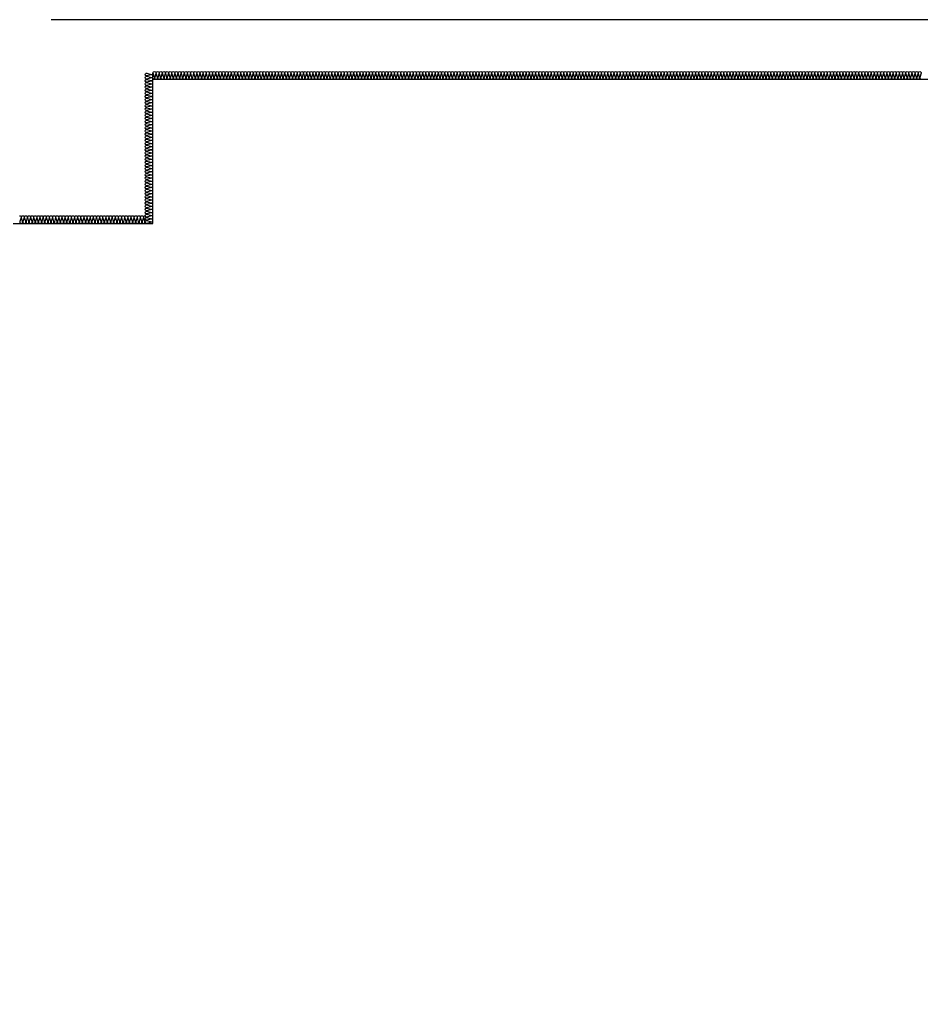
# Model space of a CAD drawing. Header units: millimetres. Extents: x 19868 to 801382, y -4805 to 85279.
# Drawn here: x 547738 to 553488, y 37414 to 43679 of the extents above; entities that cross this region are included whole.
import ezdxf

# ---------------------------------------------------------------- set-up
doc = ezdxf.new("R2010")
doc.units = ezdxf.units.MM
doc.header["$LTSCALE"] = 250
doc.layers.add('A-FIN', color=6, linetype='Continuous')
doc.layers.add('ISL', color=251, linetype='Continuous')

msp = doc.modelspace()

# ---------------------------------------------------------------- linework, layer by layer
at = {"layer": 'A-FIN'}
msp.add_line((547938.2, 43678.9), (575738.2, 43678.9), dxfattribs=at)
at = {"layer": 'ISL'}
msp.add_lwpolyline([(542738.2, 35028.9), (542788.2, 35028.9), (542788.2, 42428.9), (543588.2, 42428.9), (543588.2, 43348.9), (547688.2, 43348.9), (547688.2, 42378.9), (548588.2, 42378.9), (548588.2, 43298.9), (558488.2, 43298.9), (558488.2, 35028.9), (558538.2, 35028.9)], dxfattribs=at)
for points in [[(548588.2, 42378.9, 0.509267), (548576.1, 42387.8), (548550.3, 42380.1, -1.372593), (548550.3, 42397.8), (548576.1, 42390.1, 0.509267), (548588.2, 42398.9, 0.509267), (548576.1, 42407.8), (548550.3, 42400.1, -1.372593), (548550.3, 42417.8), (548576.1, 42410.1, 0.509267), (548588.2, 42418.9, 0.509267), (548576.1, 42427.8), (548550.3, 42420.1, -1.372593), (548550.3, 42437.8), (548576.1, 42430.1, 0.509267), (548588.2, 42438.9, 0.509267), (548576.1, 42447.8), (548550.3, 42440.1, -1.372593), (548550.3, 42457.8), (548576.1, 42450.1, 0.509267), (548588.2, 42458.9, 0.509267), (548576.1, 42467.8), (548550.3, 42460.1, -1.372593), (548550.3, 42477.8), (548576.1, 42470.1, 0.509267), (548588.2, 42478.9, 0.509267), (548576.1, 42487.8), (548550.3, 42480.1, -1.372593), (548550.3, 42497.8), (548576.1, 42490.1, 0.509267), (548588.2, 42498.9, 0.509267), (548576.1, 42507.8), (548550.3, 42500.1, -1.372593), (548550.3, 42517.8), (548576.1, 42510.1, 0.509267), (548588.2, 42518.9, 0.509267), (548576.1, 42527.8), (548550.3, 42520.1, -1.372593), (548550.3, 42537.8), (548576.1, 42530.1, 0.509267), (548588.2, 42538.9, 0.509267), (548576.1, 42547.8), (548550.3, 42540.1, -1.372593), (548550.3, 42557.8), (548576.1, 42550.1, 0.509267), (548588.2, 42558.9, 0.509267), (548576.1, 42567.8), (548550.3, 42560.1, -1.372593), (548550.3, 42577.8), (548576.1, 42570.1, 0.509267), (548588.2, 42578.9, 0.509267), (548576.1, 42587.8), (548550.3, 42580.1, -1.372593), (548550.3, 42597.8), (548576.1, 42590.1, 0.509267), (548588.2, 42598.9, 0.509267), (548576.1, 42607.8), (548550.3, 42600.1, -1.372593), (548550.3, 42617.8), (548576.1, 42610.1, 0.509267), (548588.2, 42618.9, 0.509267), (548576.1, 42627.8), (548550.3, 42620.1, -1.372593), (548550.3, 42637.8), (548576.1, 42630.1, 0.509267), (548588.2, 42638.9, 0.509267), (548576.1, 42647.8), (548550.3, 42640.1, -1.372593), (548550.3, 42657.8), (548576.1, 42650.1, 0.509267), (548588.2, 42658.9, 0.509267), (548576.1, 42667.8), (548550.3, 42660.1, -1.372593), (548550.3, 42677.8), (548576.1, 42670.1, 0.509267), (548588.2, 42678.9, 0.509267), (548576.1, 42687.8), (548550.3, 42680.1, -1.372593), (548550.3, 42697.8), (548576.1, 42690.1, 0.509267), (548588.2, 42698.9, 0.509267), (548576.1, 42707.8), (548550.3, 42700.1, -1.372593), (548550.3, 42717.8), (548576.1, 42710.1, 0.509267), (548588.2, 42718.9, 0.509267), (548576.1, 42727.8), (548550.3, 42720.1, -1.372593), (548550.3, 42737.8), (548576.1, 42730.1, 0.509267), (548588.2, 42738.9, 0.509267), (548576.1, 42747.8), (548550.3, 42740.1, -1.372593), (548550.3, 42757.8), (548576.1, 42750.1, 0.509267), (548588.2, 42758.9, 0.509267), (548576.1, 42767.8), (548550.3, 42760.1, -1.372593), (548550.3, 42777.8), (548576.1, 42770.1, 0.509267), (548588.2, 42778.9, 0.509267), (548576.1, 42787.8), (548550.3, 42780.1, -1.372593), (548550.3, 42797.8), (548576.1, 42790.1, 0.509267), (548588.2, 42798.9, 0.509267), (548576.1, 42807.8), (548550.3, 42800.1, -1.372593), (548550.3, 42817.8), (548576.1, 42810.1, 0.509267), (548588.2, 42818.9, 0.509267), (548576.1, 42827.8), (548550.3, 42820.1, -1.372593), (548550.3, 42837.8), (548576.1, 42830.1, 0.509267), (548588.2, 42838.9, 0.509267), (548576.1, 42847.8), (548550.3, 42840.1, -1.372593), (548550.3, 42857.8), (548576.1, 42850.1, 0.509267), (548588.2, 42858.9, 0.509267), (548576.1, 42867.8), (548550.3, 42860.1, -1.372593), (548550.3, 42877.8), (548576.1, 42870.1, 0.509267), (548588.2, 42878.9, 0.509267), (548576.1, 42887.8), (548550.3, 42880.1, -1.372593), (548550.3, 42897.8), (548576.1, 42890.1, 0.509267), (548588.2, 42898.9, 0.509267), (548576.1, 42907.8), (548550.3, 42900.1, -1.372593), (548550.3, 42917.8), (548576.1, 42910.1, 0.509267), (548588.2, 42918.9, 0.509267), (548576.1, 42927.8), (548550.3, 42920.1, -1.372593), (548550.3, 42937.8), (548576.1, 42930.1, 0.509267), (548588.2, 42938.9, 0.509267), (548576.1, 42947.8), (548550.3, 42940.1, -1.372593), (548550.3, 42957.8), (548576.1, 42950.1, 0.509267), (548588.2, 42958.9, 0.509267), (548576.1, 42967.8), (548550.3, 42960.1, -1.372593), (548550.3, 42977.8), (548576.1, 42970.1, 0.509267), (548588.2, 42978.9, 0.509267), (548576.1, 42987.8), (548550.3, 42980.1, -1.372593), (548550.3, 42997.8), (548576.1, 42990.1, 0.509267), (548588.2, 42998.9, 0.509267), (548576.1, 43007.8), (548550.3, 43000.1, -1.372593), (548550.3, 43017.8), (548576.1, 43010.1, 0.509267), (548588.2, 43018.9, 0.509267), (548576.1, 43027.8), (548550.3, 43020.1, -1.372593), (548550.3, 43037.8), (548576.1, 43030.1, 0.509267), (548588.2, 43038.9, 0.509267), (548576.1, 43047.8), (548550.3, 43040.1, -1.372593), (548550.3, 43057.8), (548576.1, 43050.1, 0.509267), (548588.2, 43058.9, 0.509267), (548576.1, 43067.8), (548550.3, 43060.1, -1.372593), (548550.3, 43077.8), (548576.1, 43070.1, 0.509267), (548588.2, 43078.9, 0.509267), (548576.1, 43087.8), (548550.3, 43080.1, -1.372593), (548550.3, 43097.8), (548576.1, 43090.1, 0.509267), (548588.2, 43098.9, 0.509267), (548576.1, 43107.8), (548550.3, 43100.1, -1.372593), (548550.3, 43117.8), (548576.1, 43110.1, 0.509267), (548588.2, 43118.9, 0.509267), (548576.1, 43127.8), (548550.3, 43120.1, -1.372593), (548550.3, 43137.8), (548576.1, 43130.1, 0.509267), (548588.2, 43138.9, 0.509267), (548576.1, 43147.8), (548550.3, 43140.1, -1.372593), (548550.3, 43157.8), (548576.1, 43150.1, 0.509267), (548588.2, 43158.9, 0.509267), (548576.1, 43167.8), (548550.3, 43160.1, -1.372593), (548550.3, 43177.8), (548576.1, 43170.1, 0.509267), (548588.2, 43178.9, 0.509267), (548576.1, 43187.8), (548550.3, 43180.1, -1.372593), (548550.3, 43197.8), (548576.1, 43190.1, 0.509267), (548588.2, 43198.9, 0.509267), (548576.1, 43207.8), (548550.3, 43200.1, -1.372593), (548550.3, 43217.8), (548576.1, 43210.1, 0.509267), (548588.2, 43218.9, 0.509267), (548576.1, 43227.8), (548550.3, 43220.1, -1.372593), (548550.3, 43237.8), (548576.1, 43230.1, 0.509267), (548588.2, 43238.9, 0.509267), (548576.1, 43247.8), (548550.3, 43240.1, -1.372593), (548550.3, 43257.8), (548576.1, 43250.1, 0.509267), (548588.2, 43258.9, 0.509267), (548576.1, 43267.8), (548550.3, 43260.1, -1.372593), (548550.3, 43277.8), (548576.1, 43270.1, 0.509267), (548588.2, 43278.9, 0.509267), (548576.1, 43287.8), (548550.3, 43280.1, -1.372593), (548550.3, 43297.8), (548576.1, 43290.1, 0.509267), (548588.2, 43298.9, 0.509267), (548576.1, 43307.8), (548550.3, 43300.1, -1.372593), (548550.3, 43317.8), (548576.1, 43310.1, 0.509267), (548588.2, 43318.9, 0.509267), (548576.1, 43327.8), (548550.3, 43320.1, -1.372593), (548550.3, 43337.8), (548576.1, 43330.1, 0.509267), (548588.2, 43338.9)], [(548588.2, 43298.9, 0.509267), (548597.1, 43311.1), (548589.4, 43336.8, -1.372593), (548607.1, 43336.8), (548599.4, 43311.1, 0.509267), (548608.2, 43298.9, 0.509267), (548617.1, 43311.1), (548609.4, 43336.8, -1.372593), (548627.1, 43336.8), (548619.4, 43311.1, 0.509267), (548628.2, 43298.9, 0.509267), (548637.1, 43311.1), (548629.4, 43336.8, -1.372593), (548647.1, 43336.8), (548639.4, 43311.1, 0.509267), (548648.2, 43298.9, 0.509267), (548657.1, 43311.1), (548649.4, 43336.8, -1.372593), (548667.1, 43336.8), (548659.4, 43311.1, 0.509267), (548668.2, 43298.9, 0.509267), (548677.1, 43311.1), (548669.4, 43336.8, -1.372593), (548687.1, 43336.8), (548679.4, 43311.1, 0.509267), (548688.2, 43298.9, 0.509267), (548697.1, 43311.1), (548689.4, 43336.8, -1.372593), (548707.1, 43336.8), (548699.4, 43311.1, 0.509267), (548708.2, 43298.9, 0.509267), (548717.1, 43311.1), (548709.4, 43336.8, -1.372593), (548727.1, 43336.8), (548719.4, 43311.1, 0.509267), (548728.2, 43298.9, 0.509267), (548737.1, 43311.1), (548729.4, 43336.8, -1.372593), (548747.1, 43336.8), (548739.4, 43311.1, 0.509267), (548748.2, 43298.9, 0.509267), (548757.1, 43311.1), (548749.4, 43336.8, -1.372593), (548767.1, 43336.8), (548759.4, 43311.1, 0.509267), (548768.2, 43298.9, 0.509267), (548777.1, 43311.1), (548769.4, 43336.8, -1.372593), (548787.1, 43336.8), (548779.4, 43311.1, 0.509267), (548788.2, 43298.9, 0.509267), (548797.1, 43311.1), (548789.4, 43336.8, -1.372593), (548807.1, 43336.8), (548799.4, 43311.1, 0.509267), (548808.2, 43298.9, 0.509267), (548817.1, 43311.1), (548809.4, 43336.8, -1.372593), (548827.1, 43336.8), (548819.4, 43311.1, 0.509267), (548828.2, 43298.9, 0.509267), (548837.1, 43311.1), (548829.4, 43336.8, -1.372593), (548847.1, 43336.8), (548839.4, 43311.1, 0.509267), (548848.2, 43298.9, 0.509267), (548857.1, 43311.1), (548849.4, 43336.8, -1.372593), (548867.1, 43336.8), (548859.4, 43311.1, 0.509267), (548868.2, 43298.9, 0.509267), (548877.1, 43311.1), (548869.4, 43336.8, -1.372593), (548887.1, 43336.8), (548879.4, 43311.1, 0.509267), (548888.2, 43298.9, 0.509267), (548897.1, 43311.1), (548889.4, 43336.8, -1.372593), (548907.1, 43336.8), (548899.4, 43311.1, 0.509267), (548908.2, 43298.9, 0.509267), (548917.1, 43311.1), (548909.4, 43336.8, -1.372593), (548927.1, 43336.8), (548919.4, 43311.1, 0.509267), (548928.2, 43298.9, 0.509267), (548937.1, 43311.1), (548929.4, 43336.8, -1.372593), (548947.1, 43336.8), (548939.4, 43311.1, 0.509267), (548948.2, 43298.9, 0.509267), (548957.1, 43311.1), (548949.4, 43336.8, -1.372593), (548967.1, 43336.8), (548959.4, 43311.1, 0.509267), (548968.2, 43298.9, 0.509267), (548977.1, 43311.1), (548969.4, 43336.8, -1.372593), (548987.1, 43336.8), (548979.4, 43311.1, 0.509267), (548988.2, 43298.9, 0.509267), (548997.1, 43311.1), (548989.4, 43336.8, -1.372593), (549007.1, 43336.8), (548999.4, 43311.1, 0.509267), (549008.2, 43298.9, 0.509267), (549017.1, 43311.1), (549009.4, 43336.8, -1.372593), (549027.1, 43336.8), (549019.4, 43311.1, 0.509267), (549028.2, 43298.9, 0.509267), (549037.1, 43311.1), (549029.4, 43336.8, -1.372593), (549047.1, 43336.8), (549039.4, 43311.1, 0.509267), (549048.2, 43298.9, 0.509267), (549057.1, 43311.1), (549049.4, 43336.8, -1.372593), (549067.1, 43336.8), (549059.4, 43311.1, 0.509267), (549068.2, 43298.9, 0.509267), (549077.1, 43311.1), (549069.4, 43336.8, -1.372593), (549087.1, 43336.8), (549079.4, 43311.1, 0.509267), (549088.2, 43298.9, 0.509267), (549097.1, 43311.1), (549089.4, 43336.8, -1.372593), (549107.1, 43336.8), (549099.4, 43311.1, 0.509267), (549108.2, 43298.9, 0.509267), (549117.1, 43311.1), (549109.4, 43336.8, -1.372593), (549127.1, 43336.8), (549119.4, 43311.1, 0.509267), (549128.2, 43298.9, 0.509267), (549137.1, 43311.1), (549129.4, 43336.8, -1.372593), (549147.1, 43336.8), (549139.4, 43311.1, 0.509267), (549148.2, 43298.9, 0.509267), (549157.1, 43311.1), (549149.4, 43336.8, -1.372593), (549167.1, 43336.8), (549159.4, 43311.1, 0.509267), (549168.2, 43298.9, 0.509267), (549177.1, 43311.1), (549169.4, 43336.8, -1.372593), (549187.1, 43336.8), (549179.4, 43311.1, 0.509267), (549188.2, 43298.9, 0.509267), (549197.1, 43311.1), (549189.4, 43336.8, -1.372593), (549207.1, 43336.8), (549199.4, 43311.1, 0.509267), (549208.2, 43298.9, 0.509267), (549217.1, 43311.1), (549209.4, 43336.8, -1.372593), (549227.1, 43336.8), (549219.4, 43311.1, 0.509267), (549228.2, 43298.9, 0.509267), (549237.1, 43311.1), (549229.4, 43336.8, -1.372593), (549247.1, 43336.8), (549239.4, 43311.1, 0.509267), (549248.2, 43298.9, 0.509267), (549257.1, 43311.1), (549249.4, 43336.8, -1.372593), (549267.1, 43336.8), (549259.4, 43311.1, 0.509267), (549268.2, 43298.9, 0.509267), (549277.1, 43311.1), (549269.4, 43336.8, -1.372593), (549287.1, 43336.8), (549279.4, 43311.1, 0.509267), (549288.2, 43298.9, 0.509267), (549297.1, 43311.1), (549289.4, 43336.8, -1.372593), (549307.1, 43336.8), (549299.4, 43311.1, 0.509267), (549308.2, 43298.9, 0.509267), (549317.1, 43311.1), (549309.4, 43336.8, -1.372593), (549327.1, 43336.8), (549319.4, 43311.1, 0.509267), (549328.2, 43298.9, 0.509267), (549337.1, 43311.1), (549329.4, 43336.8, -1.372593), (549347.1, 43336.8), (549339.4, 43311.1, 0.509267), (549348.2, 43298.9, 0.509267), (549357.1, 43311.1), (549349.4, 43336.8, -1.372593), (549367.1, 43336.8), (549359.4, 43311.1, 0.509267), (549368.2, 43298.9, 0.509267), (549377.1, 43311.1), (549369.4, 43336.8, -1.372593), (549387.1, 43336.8), (549379.4, 43311.1, 0.509267), (549388.2, 43298.9, 0.509267), (549397.1, 43311.1), (549389.4, 43336.8, -1.372593), (549407.1, 43336.8), (549399.4, 43311.1, 0.509267), (549408.2, 43298.9, 0.509267), (549417.1, 43311.1), (549409.4, 43336.8, -1.372593), (549427.1, 43336.8), (549419.4, 43311.1, 0.509267), (549428.2, 43298.9, 0.509267), (549437.1, 43311.1), (549429.4, 43336.8, -1.372593), (549447.1, 43336.8), (549439.4, 43311.1, 0.509267), (549448.2, 43298.9, 0.509267), (549457.1, 43311.1), (549449.4, 43336.8, -1.372593), (549467.1, 43336.8), (549459.4, 43311.1, 0.509267), (549468.2, 43298.9, 0.509267), (549477.1, 43311.1), (549469.4, 43336.8, -1.372593), (549487.1, 43336.8), (549479.4, 43311.1, 0.509267), (549488.2, 43298.9, 0.509267), (549497.1, 43311.1), (549489.4, 43336.8, -1.372593), (549507.1, 43336.8), (549499.4, 43311.1, 0.509267), (549508.2, 43298.9, 0.509267), (549517.1, 43311.1), (549509.4, 43336.8, -1.372593), (549527.1, 43336.8), (549519.4, 43311.1, 0.509267), (549528.2, 43298.9, 0.509267), (549537.1, 43311.1), (549529.4, 43336.8, -1.372593), (549547.1, 43336.8), (549539.4, 43311.1, 0.509267), (549548.2, 43298.9, 0.509267), (549557.1, 43311.1), (549549.4, 43336.8, -1.372593), (549567.1, 43336.8), (549559.4, 43311.1, 0.509267), (549568.2, 43298.9, 0.509267), (549577.1, 43311.1), (549569.4, 43336.8, -1.372593), (549587.1, 43336.8), (549579.4, 43311.1, 0.509267), (549588.2, 43298.9, 0.509267), (549597.1, 43311.1), (549589.4, 43336.8, -1.372593), (549607.1, 43336.8), (549599.4, 43311.1, 0.509267), (549608.2, 43298.9, 0.509267), (549617.1, 43311.1), (549609.4, 43336.8, -1.372593), (549627.1, 43336.8), (549619.4, 43311.1, 0.509267), (549628.2, 43298.9, 0.509267), (549637.1, 43311.1), (549629.4, 43336.8, -1.372593), (549647.1, 43336.8), (549639.4, 43311.1, 0.509267), (549648.2, 43298.9, 0.509267), (549657.1, 43311.1), (549649.4, 43336.8, -1.372593), (549667.1, 43336.8), (549659.4, 43311.1, 0.509267), (549668.2, 43298.9, 0.509267), (549677.1, 43311.1), (549669.4, 43336.8, -1.372593), (549687.1, 43336.8), (549679.4, 43311.1, 0.509267), (549688.2, 43298.9, 0.509267), (549697.1, 43311.1), (549689.4, 43336.8, -1.372593), (549707.1, 43336.8), (549699.4, 43311.1, 0.509267), (549708.2, 43298.9, 0.509267), (549717.1, 43311.1), (549709.4, 43336.8, -1.372593), (549727.1, 43336.8), (549719.4, 43311.1, 0.509267), (549728.2, 43298.9, 0.509267), (549737.1, 43311.1), (549729.4, 43336.8, -1.372593), (549747.1, 43336.8), (549739.4, 43311.1, 0.509267), (549748.2, 43298.9, 0.509267), (549757.1, 43311.1), (549749.4, 43336.8, -1.372593), (549767.1, 43336.8), (549759.4, 43311.1, 0.509267), (549768.2, 43298.9, 0.509267), (549777.1, 43311.1), (549769.4, 43336.8, -1.372593), (549787.1, 43336.8), (549779.4, 43311.1, 0.509267), (549788.2, 43298.9, 0.509267), (549797.1, 43311.1), (549789.4, 43336.8, -1.372593), (549807.1, 43336.8), (549799.4, 43311.1, 0.509267), (549808.2, 43298.9, 0.509267), (549817.1, 43311.1), (549809.4, 43336.8, -1.372593), (549827.1, 43336.8), (549819.4, 43311.1, 0.509267), (549828.2, 43298.9, 0.509267), (549837.1, 43311.1), (549829.4, 43336.8, -1.372593), (549847.1, 43336.8), (549839.4, 43311.1, 0.509267), (549848.2, 43298.9, 0.509267), (549857.1, 43311.1), (549849.4, 43336.8, -1.372593), (549867.1, 43336.8), (549859.4, 43311.1, 0.509267), (549868.2, 43298.9, 0.509267), (549877.1, 43311.1), (549869.4, 43336.8, -1.372593), (549887.1, 43336.8), (549879.4, 43311.1, 0.509267), (549888.2, 43298.9, 0.509267), (549897.1, 43311.1), (549889.4, 43336.8, -1.372593), (549907.1, 43336.8), (549899.4, 43311.1, 0.509267), (549908.2, 43298.9, 0.509267), (549917.1, 43311.1), (549909.4, 43336.8, -1.372593), (549927.1, 43336.8), (549919.4, 43311.1, 0.509267), (549928.2, 43298.9, 0.509267), (549937.1, 43311.1), (549929.4, 43336.8, -1.372593), (549947.1, 43336.8), (549939.4, 43311.1, 0.509267), (549948.2, 43298.9, 0.509267), (549957.1, 43311.1), (549949.4, 43336.8, -1.372593), (549967.1, 43336.8), (549959.4, 43311.1, 0.509267), (549968.2, 43298.9, 0.509267), (549977.1, 43311.1), (549969.4, 43336.8, -1.372593), (549987.1, 43336.8), (549979.4, 43311.1, 0.509267), (549988.2, 43298.9, 0.509267), (549997.1, 43311.1), (549989.4, 43336.8, -1.372593), (550007.1, 43336.8), (549999.4, 43311.1, 0.509267), (550008.2, 43298.9, 0.509267), (550017.1, 43311.1), (550009.4, 43336.8, -1.372593), (550027.1, 43336.8), (550019.4, 43311.1, 0.509267), (550028.2, 43298.9, 0.509267), (550037.1, 43311.1), (550029.4, 43336.8, -1.372593), (550047.1, 43336.8), (550039.4, 43311.1, 0.509267), (550048.2, 43298.9, 0.509267), (550057.1, 43311.1), (550049.4, 43336.8, -1.372593), (550067.1, 43336.8), (550059.4, 43311.1, 0.509267), (550068.2, 43298.9, 0.509267), (550077.1, 43311.1), (550069.4, 43336.8, -1.372593), (550087.1, 43336.8), (550079.4, 43311.1, 0.509267), (550088.2, 43298.9, 0.509267), (550097.1, 43311.1), (550089.4, 43336.8, -1.372593), (550107.1, 43336.8), (550099.4, 43311.1, 0.509267), (550108.2, 43298.9, 0.509267), (550117.1, 43311.1), (550109.4, 43336.8, -1.372593), (550127.1, 43336.8), (550119.4, 43311.1, 0.509267), (550128.2, 43298.9, 0.509267), (550137.1, 43311.1), (550129.4, 43336.8, -1.372593), (550147.1, 43336.8), (550139.4, 43311.1, 0.509267), (550148.2, 43298.9, 0.509267), (550157.1, 43311.1), (550149.4, 43336.8, -1.372593), (550167.1, 43336.8), (550159.4, 43311.1, 0.509267), (550168.2, 43298.9, 0.509267), (550177.1, 43311.1), (550169.4, 43336.8, -1.372593), (550187.1, 43336.8), (550179.4, 43311.1, 0.509267), (550188.2, 43298.9, 0.509267), (550197.1, 43311.1), (550189.4, 43336.8, -1.372593), (550207.1, 43336.8), (550199.4, 43311.1, 0.509267), (550208.2, 43298.9, 0.509267), (550217.1, 43311.1), (550209.4, 43336.8, -1.372593), (550227.1, 43336.8), (550219.4, 43311.1, 0.509267), (550228.2, 43298.9, 0.509267), (550237.1, 43311.1), (550229.4, 43336.8, -1.372593), (550247.1, 43336.8), (550239.4, 43311.1, 0.509267), (550248.2, 43298.9, 0.509267), (550257.1, 43311.1), (550249.4, 43336.8, -1.372593), (550267.1, 43336.8), (550259.4, 43311.1, 0.509267), (550268.2, 43298.9, 0.509267), (550277.1, 43311.1), (550269.4, 43336.8, -1.372593), (550287.1, 43336.8), (550279.4, 43311.1, 0.509267), (550288.2, 43298.9, 0.509267), (550297.1, 43311.1), (550289.4, 43336.8, -1.372593), (550307.1, 43336.8), (550299.4, 43311.1, 0.509267), (550308.2, 43298.9, 0.509267), (550317.1, 43311.1), (550309.4, 43336.8, -1.372593), (550327.1, 43336.8), (550319.4, 43311.1, 0.509267), (550328.2, 43298.9, 0.509267), (550337.1, 43311.1), (550329.4, 43336.8, -1.372593), (550347.1, 43336.8), (550339.4, 43311.1, 0.509267), (550348.2, 43298.9, 0.509267), (550357.1, 43311.1), (550349.4, 43336.8, -1.372593), (550367.1, 43336.8), (550359.4, 43311.1, 0.509267), (550368.2, 43298.9, 0.509267), (550377.1, 43311.1), (550369.4, 43336.8, -1.372593), (550387.1, 43336.8), (550379.4, 43311.1, 0.509267), (550388.2, 43298.9, 0.509267), (550397.1, 43311.1), (550389.4, 43336.8, -1.372593), (550407.1, 43336.8), (550399.4, 43311.1, 0.509267), (550408.2, 43298.9, 0.509267), (550417.1, 43311.1), (550409.4, 43336.8, -1.372593), (550427.1, 43336.8), (550419.4, 43311.1, 0.509267), (550428.2, 43298.9, 0.509267), (550437.1, 43311.1), (550429.4, 43336.8, -1.372593), (550447.1, 43336.8), (550439.4, 43311.1, 0.509267), (550448.2, 43298.9, 0.509267), (550457.1, 43311.1), (550449.4, 43336.8, -1.372593), (550467.1, 43336.8), (550459.4, 43311.1, 0.509267), (550468.2, 43298.9, 0.509267), (550477.1, 43311.1), (550469.4, 43336.8, -1.372593), (550487.1, 43336.8), (550479.4, 43311.1, 0.509267), (550488.2, 43298.9, 0.509267), (550497.1, 43311.1), (550489.4, 43336.8, -1.372593), (550507.1, 43336.8), (550499.4, 43311.1, 0.509267), (550508.2, 43298.9, 0.509267), (550517.1, 43311.1), (550509.4, 43336.8, -1.372593), (550527.1, 43336.8), (550519.4, 43311.1, 0.509267), (550528.2, 43298.9, 0.509267), (550537.1, 43311.1), (550529.4, 43336.8, -1.372593), (550547.1, 43336.8), (550539.4, 43311.1, 0.509267), (550548.2, 43298.9, 0.509267), (550557.1, 43311.1), (550549.4, 43336.8, -1.372593), (550567.1, 43336.8), (550559.4, 43311.1, 0.509267), (550568.2, 43298.9, 0.509267), (550577.1, 43311.1), (550569.4, 43336.8, -1.372593), (550587.1, 43336.8), (550579.4, 43311.1, 0.509267), (550588.2, 43298.9, 0.509267), (550597.1, 43311.1), (550589.4, 43336.8, -1.372593), (550607.1, 43336.8), (550599.4, 43311.1, 0.509267), (550608.2, 43298.9, 0.509267), (550617.1, 43311.1), (550609.4, 43336.8, -1.372593), (550627.1, 43336.8), (550619.4, 43311.1, 0.509267), (550628.2, 43298.9, 0.509267), (550637.1, 43311.1), (550629.4, 43336.8, -1.372593), (550647.1, 43336.8), (550639.4, 43311.1, 0.509267), (550648.2, 43298.9, 0.509267), (550657.1, 43311.1), (550649.4, 43336.8, -1.372593), (550667.1, 43336.8), (550659.4, 43311.1, 0.509267), (550668.2, 43298.9, 0.509267), (550677.1, 43311.1), (550669.4, 43336.8, -1.372593), (550687.1, 43336.8), (550679.4, 43311.1, 0.509267), (550688.2, 43298.9, 0.509267), (550697.1, 43311.1), (550689.4, 43336.8, -1.372593), (550707.1, 43336.8), (550699.4, 43311.1, 0.509267), (550708.2, 43298.9, 0.509267), (550717.1, 43311.1), (550709.4, 43336.8, -1.372593), (550727.1, 43336.8), (550719.4, 43311.1, 0.509267), (550728.2, 43298.9, 0.509267), (550737.1, 43311.1), (550729.4, 43336.8, -1.372593), (550747.1, 43336.8), (550739.4, 43311.1, 0.509267), (550748.2, 43298.9, 0.509267), (550757.1, 43311.1), (550749.4, 43336.8, -1.372593), (550767.1, 43336.8), (550759.4, 43311.1, 0.509267), (550768.2, 43298.9, 0.509267), (550777.1, 43311.1), (550769.4, 43336.8, -1.372593), (550787.1, 43336.8), (550779.4, 43311.1, 0.509267), (550788.2, 43298.9, 0.509267), (550797.1, 43311.1), (550789.4, 43336.8, -1.372593), (550807.1, 43336.8), (550799.4, 43311.1, 0.509267), (550808.2, 43298.9, 0.509267), (550817.1, 43311.1), (550809.4, 43336.8, -1.372593), (550827.1, 43336.8), (550819.4, 43311.1, 0.509267), (550828.2, 43298.9, 0.509267), (550837.1, 43311.1), (550829.4, 43336.8, -1.372593), (550847.1, 43336.8), (550839.4, 43311.1, 0.509267), (550848.2, 43298.9, 0.509267), (550857.1, 43311.1), (550849.4, 43336.8, -1.372593), (550867.1, 43336.8), (550859.4, 43311.1, 0.509267), (550868.2, 43298.9, 0.509267), (550877.1, 43311.1), (550869.4, 43336.8, -1.372593), (550887.1, 43336.8), (550879.4, 43311.1, 0.509267), (550888.2, 43298.9, 0.509267), (550897.1, 43311.1), (550889.4, 43336.8, -1.372593), (550907.1, 43336.8), (550899.4, 43311.1, 0.509267), (550908.2, 43298.9, 0.509267), (550917.1, 43311.1), (550909.4, 43336.8, -1.372593), (550927.1, 43336.8), (550919.4, 43311.1, 0.509267), (550928.2, 43298.9, 0.509267), (550937.1, 43311.1), (550929.4, 43336.8, -1.372593), (550947.1, 43336.8), (550939.4, 43311.1, 0.509267), (550948.2, 43298.9, 0.509267), (550957.1, 43311.1), (550949.4, 43336.8, -1.372593), (550967.1, 43336.8), (550959.4, 43311.1, 0.509267), (550968.2, 43298.9, 0.509267), (550977.1, 43311.1), (550969.4, 43336.8, -1.372593), (550987.1, 43336.8), (550979.4, 43311.1, 0.509267), (550988.2, 43298.9, 0.509267), (550997.1, 43311.1), (550989.4, 43336.8, -1.372593), (551007.1, 43336.8), (550999.4, 43311.1, 0.509267), (551008.2, 43298.9, 0.509267), (551017.1, 43311.1), (551009.4, 43336.8, -1.372593), (551027.1, 43336.8), (551019.4, 43311.1, 0.509267), (551028.2, 43298.9, 0.509267), (551037.1, 43311.1), (551029.4, 43336.8, -1.372593), (551047.1, 43336.8), (551039.4, 43311.1, 0.509267), (551048.2, 43298.9, 0.509267), (551057.1, 43311.1), (551049.4, 43336.8, -1.372593), (551067.1, 43336.8), (551059.4, 43311.1, 0.509267), (551068.2, 43298.9, 0.509267), (551077.1, 43311.1), (551069.4, 43336.8, -1.372593), (551087.1, 43336.8), (551079.4, 43311.1, 0.509267), (551088.2, 43298.9, 0.509267), (551097.1, 43311.1), (551089.4, 43336.8, -1.372593), (551107.1, 43336.8), (551099.4, 43311.1, 0.509267), (551108.2, 43298.9, 0.509267), (551117.1, 43311.1), (551109.4, 43336.8, -1.372593), (551127.1, 43336.8), (551119.4, 43311.1, 0.509267), (551128.2, 43298.9, 0.509267), (551137.1, 43311.1), (551129.4, 43336.8, -1.372593), (551147.1, 43336.8), (551139.4, 43311.1, 0.509267), (551148.2, 43298.9, 0.509267), (551157.1, 43311.1), (551149.4, 43336.8, -1.372593), (551167.1, 43336.8), (551159.4, 43311.1, 0.509267), (551168.2, 43298.9, 0.509267), (551177.1, 43311.1), (551169.4, 43336.8, -1.372593), (551187.1, 43336.8), (551179.4, 43311.1, 0.509267), (551188.2, 43298.9, 0.509267), (551197.1, 43311.1), (551189.4, 43336.8, -1.372593), (551207.1, 43336.8), (551199.4, 43311.1, 0.509267), (551208.2, 43298.9, 0.509267), (551217.1, 43311.1), (551209.4, 43336.8, -1.372593), (551227.1, 43336.8), (551219.4, 43311.1, 0.509267), (551228.2, 43298.9, 0.509267), (551237.1, 43311.1), (551229.4, 43336.8, -1.372593), (551247.1, 43336.8), (551239.4, 43311.1, 0.509267), (551248.2, 43298.9, 0.509267), (551257.1, 43311.1), (551249.4, 43336.8, -1.372593), (551267.1, 43336.8), (551259.4, 43311.1, 0.509267), (551268.2, 43298.9, 0.509267), (551277.1, 43311.1), (551269.4, 43336.8, -1.372593), (551287.1, 43336.8), (551279.4, 43311.1, 0.509267), (551288.2, 43298.9, 0.509267), (551297.1, 43311.1), (551289.4, 43336.8, -1.372593), (551307.1, 43336.8), (551299.4, 43311.1, 0.509267), (551308.2, 43298.9, 0.509267), (551317.1, 43311.1), (551309.4, 43336.8, -1.372593), (551327.1, 43336.8), (551319.4, 43311.1, 0.509267), (551328.2, 43298.9, 0.509267), (551337.1, 43311.1), (551329.4, 43336.8, -1.372593), (551347.1, 43336.8), (551339.4, 43311.1, 0.509267), (551348.2, 43298.9, 0.509267), (551357.1, 43311.1), (551349.4, 43336.8, -1.372593), (551367.1, 43336.8), (551359.4, 43311.1, 0.509267), (551368.2, 43298.9, 0.509267), (551377.1, 43311.1), (551369.4, 43336.8, -1.372593), (551387.1, 43336.8), (551379.4, 43311.1, 0.509267), (551388.2, 43298.9, 0.509267), (551397.1, 43311.1), (551389.4, 43336.8, -1.372593), (551407.1, 43336.8), (551399.4, 43311.1, 0.509267), (551408.2, 43298.9, 0.509267), (551417.1, 43311.1), (551409.4, 43336.8, -1.372593), (551427.1, 43336.8), (551419.4, 43311.1, 0.509267), (551428.2, 43298.9, 0.509267), (551437.1, 43311.1), (551429.4, 43336.8, -1.372593), (551447.1, 43336.8), (551439.4, 43311.1, 0.509267), (551448.2, 43298.9, 0.509267), (551457.1, 43311.1), (551449.4, 43336.8, -1.372593), (551467.1, 43336.8), (551459.4, 43311.1, 0.509267), (551468.2, 43298.9, 0.509267), (551477.1, 43311.1), (551469.4, 43336.8, -1.372593), (551487.1, 43336.8), (551479.4, 43311.1, 0.509267), (551488.2, 43298.9, 0.509267), (551497.1, 43311.1), (551489.4, 43336.8, -1.372593), (551507.1, 43336.8), (551499.4, 43311.1, 0.509267), (551508.2, 43298.9, 0.509267), (551517.1, 43311.1), (551509.4, 43336.8, -1.372593), (551527.1, 43336.8), (551519.4, 43311.1, 0.509267), (551528.2, 43298.9, 0.509267), (551537.1, 43311.1), (551529.4, 43336.8, -1.372593), (551547.1, 43336.8), (551539.4, 43311.1, 0.509267), (551548.2, 43298.9, 0.509267), (551557.1, 43311.1), (551549.4, 43336.8, -1.372593), (551567.1, 43336.8), (551559.4, 43311.1, 0.509267), (551568.2, 43298.9, 0.509267), (551577.1, 43311.1), (551569.4, 43336.8, -1.372593), (551587.1, 43336.8), (551579.4, 43311.1, 0.509267), (551588.2, 43298.9, 0.509267), (551597.1, 43311.1), (551589.4, 43336.8, -1.372593), (551607.1, 43336.8), (551599.4, 43311.1, 0.509267), (551608.2, 43298.9, 0.509267), (551617.1, 43311.1), (551609.4, 43336.8, -1.372593), (551627.1, 43336.8), (551619.4, 43311.1, 0.509267), (551628.2, 43298.9, 0.509267), (551637.1, 43311.1), (551629.4, 43336.8, -1.372593), (551647.1, 43336.8), (551639.4, 43311.1, 0.509267), (551648.2, 43298.9, 0.509267), (551657.1, 43311.1), (551649.4, 43336.8, -1.372593), (551667.1, 43336.8), (551659.4, 43311.1, 0.509267), (551668.2, 43298.9, 0.509267), (551677.1, 43311.1), (551669.4, 43336.8, -1.372593), (551687.1, 43336.8), (551679.4, 43311.1, 0.509267), (551688.2, 43298.9, 0.509267), (551697.1, 43311.1), (551689.4, 43336.8, -1.372593), (551707.1, 43336.8), (551699.4, 43311.1, 0.509267), (551708.2, 43298.9, 0.509267), (551717.1, 43311.1), (551709.4, 43336.8, -1.372593), (551727.1, 43336.8), (551719.4, 43311.1, 0.509267), (551728.2, 43298.9, 0.509267), (551737.1, 43311.1), (551729.4, 43336.8, -1.372593), (551747.1, 43336.8), (551739.4, 43311.1, 0.509267), (551748.2, 43298.9, 0.509267), (551757.1, 43311.1), (551749.4, 43336.8, -1.372593), (551767.1, 43336.8), (551759.4, 43311.1, 0.509267), (551768.2, 43298.9, 0.509267), (551777.1, 43311.1), (551769.4, 43336.8, -1.372593), (551787.1, 43336.8), (551779.4, 43311.1, 0.509267), (551788.2, 43298.9, 0.509267), (551797.1, 43311.1), (551789.4, 43336.8, -1.372593), (551807.1, 43336.8), (551799.4, 43311.1, 0.509267), (551808.2, 43298.9, 0.509267), (551817.1, 43311.1), (551809.4, 43336.8, -1.372593), (551827.1, 43336.8), (551819.4, 43311.1, 0.509267), (551828.2, 43298.9, 0.509267), (551837.1, 43311.1), (551829.4, 43336.8, -1.372593), (551847.1, 43336.8), (551839.4, 43311.1, 0.509267), (551848.2, 43298.9, 0.509267), (551857.1, 43311.1), (551849.4, 43336.8, -1.372593), (551867.1, 43336.8), (551859.4, 43311.1, 0.509267), (551868.2, 43298.9, 0.509267), (551877.1, 43311.1), (551869.4, 43336.8, -1.372593), (551887.1, 43336.8), (551879.4, 43311.1, 0.509267), (551888.2, 43298.9, 0.509267), (551897.1, 43311.1), (551889.4, 43336.8, -1.372593), (551907.1, 43336.8), (551899.4, 43311.1, 0.509267), (551908.2, 43298.9, 0.509267), (551917.1, 43311.1), (551909.4, 43336.8, -1.372593), (551927.1, 43336.8), (551919.4, 43311.1, 0.509267), (551928.2, 43298.9, 0.509267), (551937.1, 43311.1), (551929.4, 43336.8, -1.372593), (551947.1, 43336.8), (551939.4, 43311.1, 0.509267), (551948.2, 43298.9, 0.509267), (551957.1, 43311.1), (551949.4, 43336.8, -1.372593), (551967.1, 43336.8), (551959.4, 43311.1, 0.509267), (551968.2, 43298.9, 0.509267), (551977.1, 43311.1), (551969.4, 43336.8, -1.372593), (551987.1, 43336.8), (551979.4, 43311.1, 0.509267), (551988.2, 43298.9, 0.509267), (551997.1, 43311.1), (551989.4, 43336.8, -1.372593), (552007.1, 43336.8), (551999.4, 43311.1, 0.509267), (552008.2, 43298.9, 0.509267), (552017.1, 43311.1), (552009.4, 43336.8, -1.372593), (552027.1, 43336.8), (552019.4, 43311.1, 0.509267), (552028.2, 43298.9, 0.509267), (552037.1, 43311.1), (552029.4, 43336.8, -1.372593), (552047.1, 43336.8), (552039.4, 43311.1, 0.509267), (552048.2, 43298.9, 0.509267), (552057.1, 43311.1), (552049.4, 43336.8, -1.372593), (552067.1, 43336.8), (552059.4, 43311.1, 0.509267), (552068.2, 43298.9, 0.509267), (552077.1, 43311.1), (552069.4, 43336.8, -1.372593), (552087.1, 43336.8), (552079.4, 43311.1, 0.509267), (552088.2, 43298.9, 0.509267), (552097.1, 43311.1), (552089.4, 43336.8, -1.372593), (552107.1, 43336.8), (552099.4, 43311.1, 0.509267), (552108.2, 43298.9, 0.509267), (552117.1, 43311.1), (552109.4, 43336.8, -1.372593), (552127.1, 43336.8), (552119.4, 43311.1, 0.509267), (552128.2, 43298.9, 0.509267), (552137.1, 43311.1), (552129.4, 43336.8, -1.372593), (552147.1, 43336.8), (552139.4, 43311.1, 0.509267), (552148.2, 43298.9, 0.509267), (552157.1, 43311.1), (552149.4, 43336.8, -1.372593), (552167.1, 43336.8), (552159.4, 43311.1, 0.509267), (552168.2, 43298.9, 0.509267), (552177.1, 43311.1), (552169.4, 43336.8, -1.372593), (552187.1, 43336.8), (552179.4, 43311.1, 0.509267), (552188.2, 43298.9, 0.509267), (552197.1, 43311.1), (552189.4, 43336.8, -1.372593), (552207.1, 43336.8), (552199.4, 43311.1, 0.509267), (552208.2, 43298.9, 0.509267), (552217.1, 43311.1), (552209.4, 43336.8, -1.372593), (552227.1, 43336.8), (552219.4, 43311.1, 0.509267), (552228.2, 43298.9, 0.509267), (552237.1, 43311.1), (552229.4, 43336.8, -1.372593), (552247.1, 43336.8), (552239.4, 43311.1, 0.509267), (552248.2, 43298.9, 0.509267), (552257.1, 43311.1), (552249.4, 43336.8, -1.372593), (552267.1, 43336.8), (552259.4, 43311.1, 0.509267), (552268.2, 43298.9, 0.509267), (552277.1, 43311.1), (552269.4, 43336.8, -1.372593), (552287.1, 43336.8), (552279.4, 43311.1, 0.509267), (552288.2, 43298.9, 0.509267), (552297.1, 43311.1), (552289.4, 43336.8, -1.372593), (552307.1, 43336.8), (552299.4, 43311.1, 0.509267), (552308.2, 43298.9, 0.509267), (552317.1, 43311.1), (552309.4, 43336.8, -1.372593), (552327.1, 43336.8), (552319.4, 43311.1, 0.509267), (552328.2, 43298.9, 0.509267), (552337.1, 43311.1), (552329.4, 43336.8, -1.372593), (552347.1, 43336.8), (552339.4, 43311.1, 0.509267), (552348.2, 43298.9, 0.509267), (552357.1, 43311.1), (552349.4, 43336.8, -1.372593), (552367.1, 43336.8), (552359.4, 43311.1, 0.509267), (552368.2, 43298.9, 0.509267), (552377.1, 43311.1), (552369.4, 43336.8, -1.372593), (552387.1, 43336.8), (552379.4, 43311.1, 0.509267), (552388.2, 43298.9, 0.509267), (552397.1, 43311.1), (552389.4, 43336.8, -1.372593), (552407.1, 43336.8), (552399.4, 43311.1, 0.509267), (552408.2, 43298.9, 0.509267), (552417.1, 43311.1), (552409.4, 43336.8, -1.372593), (552427.1, 43336.8), (552419.4, 43311.1, 0.509267), (552428.2, 43298.9, 0.509267), (552437.1, 43311.1), (552429.4, 43336.8, -1.372593), (552447.1, 43336.8), (552439.4, 43311.1, 0.509267), (552448.2, 43298.9, 0.509267), (552457.1, 43311.1), (552449.4, 43336.8, -1.372593), (552467.1, 43336.8), (552459.4, 43311.1, 0.509267), (552468.2, 43298.9, 0.509267), (552477.1, 43311.1), (552469.4, 43336.8, -1.372593), (552487.1, 43336.8), (552479.4, 43311.1, 0.509267), (552488.2, 43298.9, 0.509267), (552497.1, 43311.1), (552489.4, 43336.8, -1.372593), (552507.1, 43336.8), (552499.4, 43311.1, 0.509267), (552508.2, 43298.9, 0.509267), (552517.1, 43311.1), (552509.4, 43336.8, -1.372593), (552527.1, 43336.8), (552519.4, 43311.1, 0.509267), (552528.2, 43298.9, 0.509267), (552537.1, 43311.1), (552529.4, 43336.8, -1.372593), (552547.1, 43336.8), (552539.4, 43311.1, 0.509267), (552548.2, 43298.9, 0.509267), (552557.1, 43311.1), (552549.4, 43336.8, -1.372593), (552567.1, 43336.8), (552559.4, 43311.1, 0.509267), (552568.2, 43298.9, 0.509267), (552577.1, 43311.1), (552569.4, 43336.8, -1.372593), (552587.1, 43336.8), (552579.4, 43311.1, 0.509267), (552588.2, 43298.9, 0.509267), (552597.1, 43311.1), (552589.4, 43336.8, -1.372593), (552607.1, 43336.8), (552599.4, 43311.1, 0.509267), (552608.2, 43298.9, 0.509267), (552617.1, 43311.1), (552609.4, 43336.8, -1.372593), (552627.1, 43336.8), (552619.4, 43311.1, 0.509267), (552628.2, 43298.9, 0.509267), (552637.1, 43311.1), (552629.4, 43336.8, -1.372593), (552647.1, 43336.8), (552639.4, 43311.1, 0.509267), (552648.2, 43298.9, 0.509267), (552657.1, 43311.1), (552649.4, 43336.8, -1.372593), (552667.1, 43336.8), (552659.4, 43311.1, 0.509267), (552668.2, 43298.9, 0.509267), (552677.1, 43311.1), (552669.4, 43336.8, -1.372593), (552687.1, 43336.8), (552679.4, 43311.1, 0.509267), (552688.2, 43298.9, 0.509267), (552697.1, 43311.1), (552689.4, 43336.8, -1.372593), (552707.1, 43336.8), (552699.4, 43311.1, 0.509267), (552708.2, 43298.9, 0.509267), (552717.1, 43311.1), (552709.4, 43336.8, -1.372593), (552727.1, 43336.8), (552719.4, 43311.1, 0.509267), (552728.2, 43298.9, 0.509267), (552737.1, 43311.1), (552729.4, 43336.8, -1.372593), (552747.1, 43336.8), (552739.4, 43311.1, 0.509267), (552748.2, 43298.9, 0.509267), (552757.1, 43311.1), (552749.4, 43336.8, -1.372593), (552767.1, 43336.8), (552759.4, 43311.1, 0.509267), (552768.2, 43298.9, 0.509267), (552777.1, 43311.1), (552769.4, 43336.8, -1.372593), (552787.1, 43336.8), (552779.4, 43311.1, 0.509267), (552788.2, 43298.9, 0.509267), (552797.1, 43311.1), (552789.4, 43336.8, -1.372593), (552807.1, 43336.8), (552799.4, 43311.1, 0.509267), (552808.2, 43298.9, 0.509267), (552817.1, 43311.1), (552809.4, 43336.8, -1.372593), (552827.1, 43336.8), (552819.4, 43311.1, 0.509267), (552828.2, 43298.9, 0.509267), (552837.1, 43311.1), (552829.4, 43336.8, -1.372593), (552847.1, 43336.8), (552839.4, 43311.1, 0.509267), (552848.2, 43298.9, 0.509267), (552857.1, 43311.1), (552849.4, 43336.8, -1.372593), (552867.1, 43336.8), (552859.4, 43311.1, 0.509267), (552868.2, 43298.9, 0.509267), (552877.1, 43311.1), (552869.4, 43336.8, -1.372593), (552887.1, 43336.8), (552879.4, 43311.1, 0.509267), (552888.2, 43298.9, 0.509267), (552897.1, 43311.1), (552889.4, 43336.8, -1.372593), (552907.1, 43336.8), (552899.4, 43311.1, 0.509267), (552908.2, 43298.9, 0.509267), (552917.1, 43311.1), (552909.4, 43336.8, -1.372593), (552927.1, 43336.8), (552919.4, 43311.1, 0.509267), (552928.2, 43298.9, 0.509267), (552937.1, 43311.1), (552929.4, 43336.8, -1.372593), (552947.1, 43336.8), (552939.4, 43311.1, 0.509267), (552948.2, 43298.9, 0.509267), (552957.1, 43311.1), (552949.4, 43336.8, -1.372593), (552967.1, 43336.8), (552959.4, 43311.1, 0.509267), (552968.2, 43298.9, 0.509267), (552977.1, 43311.1), (552969.4, 43336.8, -1.372593), (552987.1, 43336.8), (552979.4, 43311.1, 0.509267), (552988.2, 43298.9, 0.509267), (552997.1, 43311.1), (552989.4, 43336.8, -1.372593), (553007.1, 43336.8), (552999.4, 43311.1, 0.509267), (553008.2, 43298.9, 0.509267), (553017.1, 43311.1), (553009.4, 43336.8, -1.372593), (553027.1, 43336.8), (553019.4, 43311.1, 0.509267), (553028.2, 43298.9, 0.509267), (553037.1, 43311.1), (553029.4, 43336.8, -1.372593), (553047.1, 43336.8), (553039.4, 43311.1, 0.509267), (553048.2, 43298.9, 0.509267), (553057.1, 43311.1), (553049.4, 43336.8, -1.372593), (553067.1, 43336.8), (553059.4, 43311.1, 0.509267), (553068.2, 43298.9, 0.509267), (553077.1, 43311.1), (553069.4, 43336.8, -1.372593), (553087.1, 43336.8), (553079.4, 43311.1, 0.509267), (553088.2, 43298.9, 0.509267), (553097.1, 43311.1), (553089.4, 43336.8, -1.372593), (553107.1, 43336.8), (553099.4, 43311.1, 0.509267), (553108.2, 43298.9, 0.509267), (553117.1, 43311.1), (553109.4, 43336.8, -1.372593), (553127.1, 43336.8), (553119.4, 43311.1, 0.509267), (553128.2, 43298.9, 0.509267), (553137.1, 43311.1), (553129.4, 43336.8, -1.372593), (553147.1, 43336.8), (553139.4, 43311.1, 0.509267), (553148.2, 43298.9, 0.509267), (553157.1, 43311.1), (553149.4, 43336.8, -1.372593), (553167.1, 43336.8), (553159.4, 43311.1, 0.509267), (553168.2, 43298.9, 0.509267), (553177.1, 43311.1), (553169.4, 43336.8, -1.372593), (553187.1, 43336.8), (553179.4, 43311.1, 0.509267), (553188.2, 43298.9, 0.509267), (553197.1, 43311.1), (553189.4, 43336.8, -1.372593), (553207.1, 43336.8), (553199.4, 43311.1, 0.509267), (553208.2, 43298.9, 0.509267), (553217.1, 43311.1), (553209.4, 43336.8, -1.372593), (553227.1, 43336.8), (553219.4, 43311.1, 0.509267), (553228.2, 43298.9, 0.509267), (553237.1, 43311.1), (553229.4, 43336.8, -1.372593), (553247.1, 43336.8), (553239.4, 43311.1, 0.509267), (553248.2, 43298.9, 0.509267), (553257.1, 43311.1), (553249.4, 43336.8, -1.372593), (553267.1, 43336.8), (553259.4, 43311.1, 0.509267), (553268.2, 43298.9, 0.509267), (553277.1, 43311.1), (553269.4, 43336.8, -1.372593), (553287.1, 43336.8), (553279.4, 43311.1, 0.509267), (553288.2, 43298.9, 0.509267), (553297.1, 43311.1), (553289.4, 43336.8, -1.372593), (553307.1, 43336.8), (553299.4, 43311.1, 0.509267), (553308.2, 43298.9, 0.509267), (553317.1, 43311.1), (553309.4, 43336.8, -1.372593), (553327.1, 43336.8), (553319.4, 43311.1, 0.509267), (553328.2, 43298.9, 0.509267), (553337.1, 43311.1), (553329.4, 43336.8, -1.372593), (553347.1, 43336.8), (553339.4, 43311.1, 0.509267), (553348.2, 43298.9, 0.509267), (553357.1, 43311.1), (553349.4, 43336.8, -1.372593), (553367.1, 43336.8), (553359.4, 43311.1, 0.509267), (553368.2, 43298.9, 0.509267), (553377.1, 43311.1), (553369.4, 43336.8, -1.372593), (553387.1, 43336.8), (553379.4, 43311.1, 0.509267), (553388.2, 43298.9, 0.509267), (553397.1, 43311.1), (553389.4, 43336.8, -1.372593), (553407.1, 43336.8), (553399.4, 43311.1, 0.509267), (553408.2, 43298.9, 0.509267), (553417.1, 43311.1), (553409.4, 43336.8, -1.372593), (553427.1, 43336.8), (553419.4, 43311.1, 0.509267), (553428.2, 43298.9, 0.509267), (553437.1, 43311.1), (553429.4, 43336.8, -1.372593), (553447.1, 43336.8), (553439.4, 43311.1, 0.509267), (553448.2, 43298.9, 0.509267), (553457.1, 43311.1), (553449.4, 43336.8, -1.372593), (553467.1, 43336.8), (553459.4, 43311.1, 0.509267), (553468.2, 43298.9, 0.509267), (553477.1, 43311.1), (553469.4, 43336.8, -1.372593), (553487.1, 43336.8), (553479.4, 43311.1, 0.509267), (553488.2, 43298.9, 0.509267)], [(547738.2, 42428.9, -0.509267), (547747.1, 42416.8), (547739.4, 42391.1, 1.372593), (547757.1, 42391.1), (547749.4, 42416.8, -0.509267), (547758.2, 42428.9, -0.509267), (547767.1, 42416.8), (547759.4, 42391.1, 1.372593), (547777.1, 42391.1), (547769.4, 42416.8, -0.509267), (547778.2, 42428.9, -0.509267), (547787.1, 42416.8), (547779.4, 42391.1, 1.372593), (547797.1, 42391.1), (547789.4, 42416.8, -0.509267), (547798.2, 42428.9, -0.509267), (547807.1, 42416.8), (547799.4, 42391.1, 1.372593), (547817.1, 42391.1), (547809.4, 42416.8, -0.509267), (547818.2, 42428.9, -0.509267), (547827.1, 42416.8), (547819.4, 42391.1, 1.372593), (547837.1, 42391.1), (547829.4, 42416.8, -0.509267), (547838.2, 42428.9, -0.509267), (547847.1, 42416.8), (547839.4, 42391.1, 1.372593), (547857.1, 42391.1), (547849.4, 42416.8, -0.509267), (547858.2, 42428.9, -0.509267), (547867.1, 42416.8), (547859.4, 42391.1, 1.372593), (547877.1, 42391.1), (547869.4, 42416.8, -0.509267), (547878.2, 42428.9, -0.509267), (547887.1, 42416.8), (547879.4, 42391.1, 1.372593), (547897.1, 42391.1), (547889.4, 42416.8, -0.509267), (547898.2, 42428.9, -0.509267), (547907.1, 42416.8), (547899.4, 42391.1, 1.372593), (547917.1, 42391.1), (547909.4, 42416.8, -0.509267), (547918.2, 42428.9, -0.509267), (547927.1, 42416.8), (547919.4, 42391.1, 1.372593), (547937.1, 42391.1), (547929.4, 42416.8, -0.509267), (547938.2, 42428.9, -0.509267), (547947.1, 42416.8), (547939.4, 42391.1, 1.372593), (547957.1, 42391.1), (547949.4, 42416.8, -0.509267), (547958.2, 42428.9, -0.509267), (547967.1, 42416.8), (547959.4, 42391.1, 1.372593), (547977.1, 42391.1), (547969.4, 42416.8, -0.509267), (547978.2, 42428.9, -0.509267), (547987.1, 42416.8), (547979.4, 42391.1, 1.372593), (547997.1, 42391.1), (547989.4, 42416.8, -0.509267), (547998.2, 42428.9, -0.509267), (548007.1, 42416.8), (547999.4, 42391.1, 1.372593), (548017.1, 42391.1), (548009.4, 42416.8, -0.509267), (548018.2, 42428.9, -0.509267), (548027.1, 42416.8), (548019.4, 42391.1, 1.372593), (548037.1, 42391.1), (548029.4, 42416.8, -0.509267), (548038.2, 42428.9, -0.509267), (548047.1, 42416.8), (548039.4, 42391.1, 1.372593), (548057.1, 42391.1), (548049.4, 42416.8, -0.509267), (548058.2, 42428.9, -0.509267), (548067.1, 42416.8), (548059.4, 42391.1, 1.372593), (548077.1, 42391.1), (548069.4, 42416.8, -0.509267), (548078.2, 42428.9, -0.509267), (548087.1, 42416.8), (548079.4, 42391.1, 1.372593), (548097.1, 42391.1), (548089.4, 42416.8, -0.509267), (548098.2, 42428.9, -0.509267), (548107.1, 42416.8), (548099.4, 42391.1, 1.372593), (548117.1, 42391.1), (548109.4, 42416.8, -0.509267), (548118.2, 42428.9, -0.509267), (548127.1, 42416.8), (548119.4, 42391.1, 1.372593), (548137.1, 42391.1), (548129.4, 42416.8, -0.509267), (548138.2, 42428.9, -0.509267), (548147.1, 42416.8), (548139.4, 42391.1, 1.372593), (548157.1, 42391.1), (548149.4, 42416.8, -0.509267), (548158.2, 42428.9, -0.509267), (548167.1, 42416.8), (548159.4, 42391.1, 1.372593), (548177.1, 42391.1), (548169.4, 42416.8, -0.509267), (548178.2, 42428.9, -0.509267), (548187.1, 42416.8), (548179.4, 42391.1, 1.372593), (548197.1, 42391.1), (548189.4, 42416.8, -0.509267), (548198.2, 42428.9, -0.509267), (548207.1, 42416.8), (548199.4, 42391.1, 1.372593), (548217.1, 42391.1), (548209.4, 42416.8, -0.509267), (548218.2, 42428.9, -0.509267), (548227.1, 42416.8), (548219.4, 42391.1, 1.372593), (548237.1, 42391.1), (548229.4, 42416.8, -0.509267), (548238.2, 42428.9, -0.509267), (548247.1, 42416.8), (548239.4, 42391.1, 1.372593), (548257.1, 42391.1), (548249.4, 42416.8, -0.509267), (548258.2, 42428.9, -0.509267), (548267.1, 42416.8), (548259.4, 42391.1, 1.372593), (548277.1, 42391.1), (548269.4, 42416.8, -0.509267), (548278.2, 42428.9, -0.509267), (548287.1, 42416.8), (548279.4, 42391.1, 1.372593), (548297.1, 42391.1), (548289.4, 42416.8, -0.509267), (548298.2, 42428.9, -0.509267), (548307.1, 42416.8), (548299.4, 42391.1, 1.372593), (548317.1, 42391.1), (548309.4, 42416.8, -0.509267), (548318.2, 42428.9, -0.509267), (548327.1, 42416.8), (548319.4, 42391.1, 1.372593), (548337.1, 42391.1), (548329.4, 42416.8, -0.509267), (548338.2, 42428.9, -0.509267), (548347.1, 42416.8), (548339.4, 42391.1, 1.372593), (548357.1, 42391.1), (548349.4, 42416.8, -0.509267), (548358.2, 42428.9, -0.509267), (548367.1, 42416.8), (548359.4, 42391.1, 1.372593), (548377.1, 42391.1), (548369.4, 42416.8, -0.509267), (548378.2, 42428.9, -0.509267), (548387.1, 42416.8), (548379.4, 42391.1, 1.372593), (548397.1, 42391.1), (548389.4, 42416.8, -0.509267), (548398.2, 42428.9, -0.509267), (548407.1, 42416.8), (548399.4, 42391.1, 1.372593), (548417.1, 42391.1), (548409.4, 42416.8, -0.509267), (548418.2, 42428.9, -0.509267), (548427.1, 42416.8), (548419.4, 42391.1, 1.372593), (548437.1, 42391.1), (548429.4, 42416.8, -0.509267), (548438.2, 42428.9, -0.509267), (548447.1, 42416.8), (548439.4, 42391.1, 1.372593), (548457.1, 42391.1), (548449.4, 42416.8, -0.509267), (548458.2, 42428.9, -0.509267), (548467.1, 42416.8), (548459.4, 42391.1, 1.372593), (548477.1, 42391.1), (548469.4, 42416.8, -0.509267), (548478.2, 42428.9, -0.509267), (548487.1, 42416.8), (548479.4, 42391.1, 1.372593), (548497.1, 42391.1), (548489.4, 42416.8, -0.509267), (548498.2, 42428.9, -0.509267), (548507.1, 42416.8), (548499.4, 42391.1, 1.372593), (548517.1, 42391.1), (548509.4, 42416.8, -0.509267), (548518.2, 42428.9, -0.509267), (548527.1, 42416.8), (548519.4, 42391.1, 1.372593), (548537.1, 42391.1), (548529.4, 42416.8, -0.509267), (548538.2, 42428.9)]]:
    msp.add_lwpolyline(points, format="xyb", dxfattribs=at)

doc.saveas('drawing.dxf')
